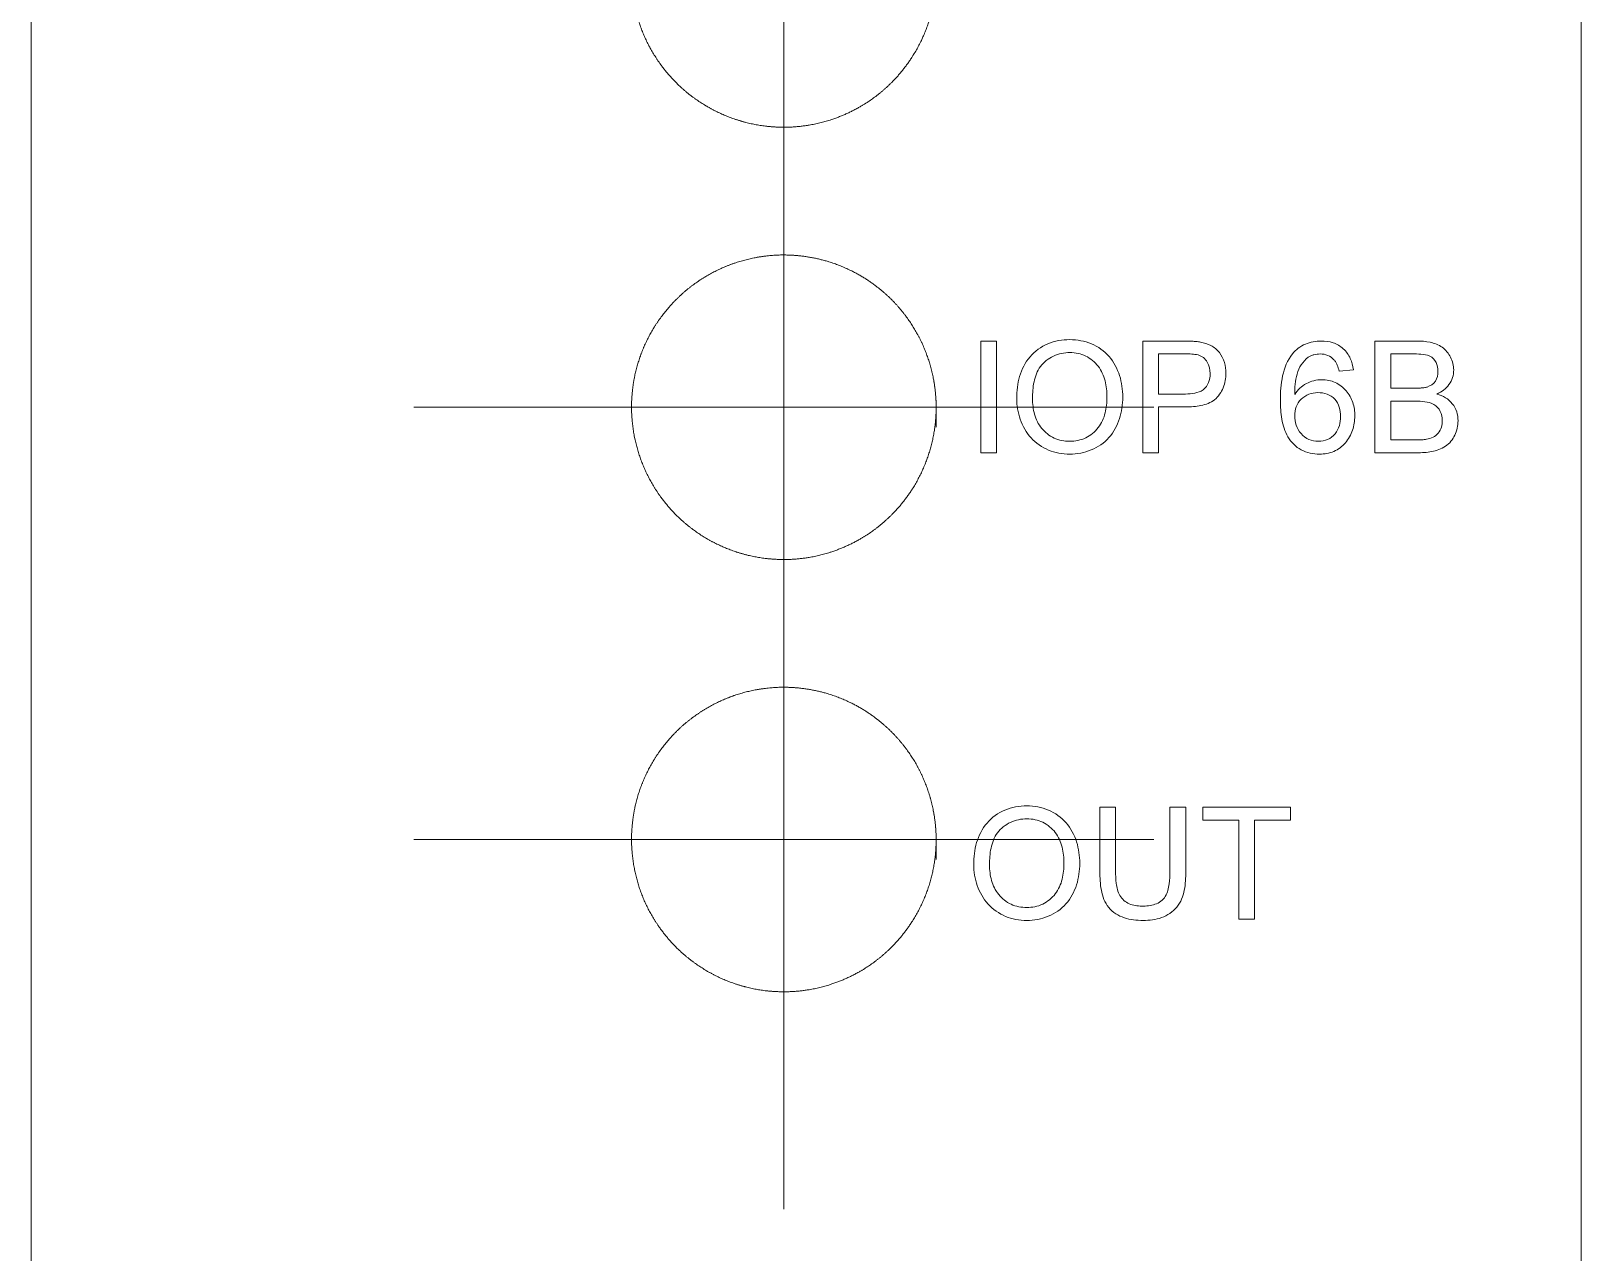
# Model space of a CAD drawing. Header units: millimetres. Extents: x 0 to 210, y 0 to 297.
# Drawn here: x 79.91 to 97.72, y 122.27 to 136.3 of the extents above; entities that cross this region are included whole.
import ezdxf

# ---------------------------------------------------------------- set-up
doc = ezdxf.new("R2010")
doc.units = ezdxf.units.MM

# ---------------------------------------------------------------- blocks, each defined once
blk = doc.blocks.new('SW_CENTERMARKSYMBOL_0')
at = {"color": 0, "linetype": 'Continuous', "lineweight": 0}
for p, q in [((0, 2.5), (0, 4.25)), ((0, 0), (0, 2.5)), ((-2.5, 0), (-4.25, 0)), ((0, 0), (-2.5, 0)), ((0, 0), (0, -2.5)), ((0, 0), (2.5, 0)), ((2.5, 0), (4.25, 0)), ((0, -2.5), (0, -4.25))]:
    blk.add_line(p, q, dxfattribs=at)
blk = doc.blocks.new('SW_CENTERMARKSYMBOL_1')
at = {"color": 0, "linetype": 'Continuous', "lineweight": 0}
for p, q in [((0, 2.5), (0, 4.25)), ((0, 0), (0, 2.5)), ((-2.5, 0), (-4.25, 0)), ((0, 0), (-2.5, 0)), ((0, 0), (0, -2.5)), ((0, 0), (2.5, 0)), ((2.5, 0), (4.25, 0)), ((0, -2.5), (0, -4.25))]:
    blk.add_line(p, q, dxfattribs=at)
blk = doc.blocks.new('SW_CENTERMARKSYMBOL_2')
at = {"color": 0, "linetype": 'Continuous', "lineweight": 0}
for p, q in [((0, 2.5), (0, 4.25)), ((0, 0), (0, 2.5)), ((-2.5, 0), (-4.25, 0)), ((0, 0), (-2.5, 0)), ((0, 0), (0, -2.5)), ((0, 0), (2.5, 0)), ((2.5, 0), (4.25, 0)), ((0, -2.5), (0, -4.25))]:
    blk.add_line(p, q, dxfattribs=at)

msp = doc.modelspace()

# ---------------------------------------------------------------- linework, layer by layer
at = {"color": 7, "linetype": 'Continuous', "lineweight": 15}
for p, q in [((79.911, 237.015), (79.911, 105.12)), ((97.721, 237.015), (97.721, 105.12)), ((90.825, 132.739), (90.825, 131.455)), ((91.006, 132.739), (90.825, 132.739)), ((91.006, 131.455), (91.006, 132.739)), ((92.686, 132.739), (92.686, 131.455)), ((93.157, 132.739), (92.686, 132.739)), ((95.353, 132.739), (95.353, 131.455)), ((95.833, 132.739), (95.353, 132.739)), ((92.867, 132.591), (93.173, 132.591)), ((92.867, 132.13), (92.867, 132.591)), ((95.534, 132.591), (95.778, 132.591)), ((95.534, 132.196), (95.534, 132.591)), ((94.941, 132.394), (95.106, 132.41)), ((95.798, 132.196), (95.534, 132.196)), ((93.176, 132.13), (92.867, 132.13)), ((92.867, 131.982), (93.181, 131.982)), ((92.867, 131.455), (92.867, 131.982)), ((95.534, 132.048), (95.817, 132.048)), ((95.534, 131.604), (95.534, 132.048)), ((90.825, 131.455), (91.006, 131.455)), ((92.686, 131.455), (92.867, 131.455)), ((95.353, 131.455), (95.835, 131.455)), ((95.838, 131.604), (95.534, 131.604)), ((92.192, 127.381), (92.192, 126.642)), ((92.373, 127.381), (92.192, 127.381)), ((92.373, 126.651), (92.373, 127.381)), ((93.179, 127.381), (92.998, 127.381)), ((92.998, 127.381), (92.998, 126.651)), ((93.179, 126.642), (93.179, 127.381)), ((94.381, 127.381), (93.377, 127.381)), ((93.377, 127.381), (93.377, 127.233)), ((94.381, 127.233), (94.381, 127.381)), ((93.377, 127.233), (93.789, 127.233)), ((93.789, 127.233), (93.789, 126.097)), ((93.97, 127.233), (94.381, 127.233)), ((93.97, 126.097), (93.97, 127.233)), ((93.789, 126.097), (93.97, 126.097))]:
    msp.add_line(p, q, dxfattribs=at)
for points, knots in [([(90.311, 136.716), (90.311, 137.062), (90.299, 137.175), (90.255, 137.397), (90.222, 137.508), (90.135, 137.72), (90.081, 137.82), (89.955, 138.01), (89.881, 138.1), (89.64, 138.343), (89.445, 138.474), (89.022, 138.65), (88.791, 138.696), (88.447, 138.697), (88.33, 138.685), (88.105, 138.64), (87.995, 138.607), (87.783, 138.519), (87.68, 138.463), (87.49, 138.336), (87.402, 138.263), (87.239, 138.1), (87.167, 138.011), (87.041, 137.821), (86.986, 137.719), (86.899, 137.508), (86.866, 137.399), (86.822, 137.176), (86.811, 137.06), (86.811, 136.72), (86.856, 136.49), (87.029, 136.07), (87.158, 135.875), (87.399, 135.632), (87.489, 135.558), (87.68, 135.43), (87.78, 135.376), (87.992, 135.288), (88.104, 135.253), (88.329, 135.208), (88.443, 135.197), (88.79, 135.196), (89.019, 135.242), (89.338, 135.375), (89.439, 135.429), (89.629, 135.556), (89.719, 135.63), (89.961, 135.873), (90.091, 136.068), (90.265, 136.488), (90.311, 136.716), (90.311, 137.062)], [-0.0625, -0.0625, 0, 0, 0.03125, 0.03125, 0.0625, 0.0625, 0.09375, 0.09375, 0.125, 0.125, 0.1875, 0.1875, 0.25, 0.25, 0.28125, 0.28125, 0.3125, 0.3125, 0.34375, 0.34375, 0.375, 0.375, 0.40625, 0.40625, 0.4375, 0.4375, 0.46875, 0.46875, 0.5, 0.5, 0.5625, 0.5625, 0.625, 0.625, 0.65625, 0.65625, 0.6875, 0.6875, 0.71875, 0.71875, 0.75, 0.75, 0.8125, 0.8125, 0.84375, 0.84375, 0.875, 0.875, 0.9375, 0.9375, 1, 1, 1.03125, 1.03125]), ([(90.311, 131.749), (90.311, 132.094), (90.299, 132.207), (90.255, 132.429), (90.222, 132.54), (90.135, 132.751), (90.082, 132.852), (89.955, 133.042), (89.882, 133.132), (89.721, 133.294), (89.633, 133.366), (89.442, 133.495), (89.339, 133.55), (89.022, 133.682), (88.791, 133.728), (88.447, 133.729), (88.33, 133.717), (88.105, 133.672), (87.995, 133.639), (87.783, 133.55), (87.68, 133.495), (87.49, 133.368), (87.402, 133.295), (87.239, 133.131), (87.167, 133.043), (87.04, 132.853), (86.986, 132.751), (86.899, 132.54), (86.866, 132.431), (86.822, 132.208), (86.811, 132.092), (86.811, 131.752), (86.856, 131.523), (87.029, 131.103), (87.158, 130.907), (87.399, 130.665), (87.489, 130.59), (87.679, 130.462), (87.78, 130.408), (87.992, 130.32), (88.104, 130.285), (88.328, 130.24), (88.443, 130.229), (88.79, 130.228), (89.019, 130.274), (89.339, 130.407), (89.439, 130.461), (89.63, 130.588), (89.72, 130.663), (89.962, 130.905), (90.091, 131.1), (90.265, 131.52), (90.311, 131.749), (90.311, 132.094)], [-0.0625, -0.0625, 0, 0, 0.03125, 0.03125, 0.0625, 0.0625, 0.09375, 0.09375, 0.125, 0.125, 0.15625, 0.15625, 0.1875, 0.1875, 0.25, 0.25, 0.28125, 0.28125, 0.3125, 0.3125, 0.34375, 0.34375, 0.375, 0.375, 0.40625, 0.40625, 0.4375, 0.4375, 0.46875, 0.46875, 0.5, 0.5, 0.5625, 0.5625, 0.625, 0.625, 0.65625, 0.65625, 0.6875, 0.6875, 0.71875, 0.71875, 0.75, 0.75, 0.8125, 0.8125, 0.84375, 0.84375, 0.875, 0.875, 0.9375, 0.9375, 1, 1, 1.03125, 1.03125]), ([(91.847, 132.756), (91.76, 132.754), (91.674, 132.742), (91.516, 132.675), (91.445, 132.622), (91.334, 132.493), (91.294, 132.415), (91.246, 132.251), (91.238, 132.166), (91.237, 132.08)], [0, 0, 0, 0, 0.25, 0.25, 0.5, 0.5, 0.75, 0.75, 1, 1, 1, 1]), ([(92.455, 132.095), (92.454, 132.179), (92.444, 132.262), (92.393, 132.422), (92.353, 132.498), (92.243, 132.625), (92.172, 132.674), (92.017, 132.741), (91.932, 132.754), (91.847, 132.756)], [0, 0, 0, 0, 0.25, 0.25, 0.5, 0.5, 0.75, 0.75, 1, 1, 1, 1]), ([(93.348, 132.727), (93.332, 132.73), (93.316, 132.732), (93.3, 132.734), (93.285, 132.736), (93.269, 132.736), (93.253, 132.737), (93.221, 132.739), (93.189, 132.739), (93.157, 132.739)], [0, 0, 0, 0, 0.0000477988, 0.0000477988, 0.0000477988, 0.0000955816, 0.0000955816, 0.0000955816, 0.0001909223, 0.0001909223, 0.0001909223, 0.0001909223]), ([(93.64, 132.37), (93.639, 132.412), (93.635, 132.454), (93.61, 132.534), (93.591, 132.573), (93.539, 132.64), (93.506, 132.668), (93.431, 132.708), (93.39, 132.719), (93.348, 132.727)], [0, 0, 0, 0, 0.25, 0.25, 0.5, 0.5, 0.75, 0.75, 1, 1, 1, 1]), ([(94.735, 132.739), (94.673, 132.738), (94.61, 132.729), (94.525, 132.692), (94.497, 132.676), (94.448, 132.639), (94.427, 132.617), (94.406, 132.594)], [0, 0, 0, 0, 0.5, 0.5, 0.75, 0.75, 1, 1, 1, 1]), ([(95.106, 132.41), (95.099, 132.455), (95.089, 132.499), (95.051, 132.582), (95.024, 132.62), (94.955, 132.681), (94.915, 132.705), (94.827, 132.734), (94.781, 132.739), (94.735, 132.739)], [0, 0, 0, 0, 0.25, 0.25, 0.5, 0.5, 0.75, 0.75, 1, 1, 1, 1]), ([(96.258, 132.407), (96.257, 132.432), (96.255, 132.457), (96.243, 132.506), (96.234, 132.53), (96.199, 132.597), (96.167, 132.638), (96.085, 132.697), (96.036, 132.715), (95.936, 132.736), (95.885, 132.739), (95.833, 132.739)], [0, 0, 0, 0, 0.125, 0.125, 0.25, 0.25, 0.5, 0.5, 0.75, 0.75, 1, 1, 1, 1]), ([(91.418, 132.078), (91.419, 132.143), (91.422, 132.207), (91.449, 132.332), (91.471, 132.394), (91.548, 132.498), (91.601, 132.538), (91.717, 132.595), (91.783, 132.606), (91.848, 132.608)], [0, 0, 0, 0, 0.25, 0.25, 0.5, 0.5, 0.75, 0.75, 1, 1, 1, 1]), ([(91.848, 132.608), (91.911, 132.606), (91.974, 132.594), (92.086, 132.54), (92.136, 132.499), (92.21, 132.399), (92.236, 132.342), (92.267, 132.221), (92.273, 132.159), (92.274, 132.097)], [0, 0, 0, 0, 0.25, 0.25, 0.5, 0.5, 0.75, 0.75, 1, 1, 1, 1]), ([(93.173, 132.591), (93.186, 132.591), (93.198, 132.591), (93.21, 132.591), (93.223, 132.591), (93.235, 132.59), (93.248, 132.59), (93.272, 132.588), (93.297, 132.586), (93.321, 132.58)], [0, 0, 0, 0, 0.0000371946, 0.0000371946, 0.0000371946, 0.0000743922, 0.0000743922, 0.0000743922, 0.0001487611, 0.0001487611, 0.0001487611, 0.0001487611]), ([(93.321, 132.58), (93.343, 132.572), (93.364, 132.563), (93.399, 132.534), (93.414, 132.516), (93.45, 132.457), (93.458, 132.411), (93.459, 132.365)], [0, 0, 0, 0, 0.25, 0.25, 0.5, 0.5, 1, 1, 1, 1]), ([(94.406, 132.594), (94.346, 132.519), (94.312, 132.43), (94.273, 132.246), (94.266, 132.151), (94.266, 132.057)], [0, 0, 0, 0, 0.5, 0.5, 1, 1, 1, 1]), ([(94.431, 132.126), (94.432, 132.204), (94.436, 132.284), (94.468, 132.398), (94.485, 132.433), (94.527, 132.5), (94.554, 132.528), (94.584, 132.553)], [0, 0, 0, 0, 0.5, 0.5, 0.75, 0.75, 1, 1, 1, 1]), ([(94.584, 132.553), (94.595, 132.559), (94.606, 132.565), (94.617, 132.57), (94.628, 132.575), (94.64, 132.579), (94.652, 132.582), (94.675, 132.588), (94.7, 132.591), (94.724, 132.591)], [0, 0, 0, 0, 0.0000368946, 0.0000368946, 0.0000368946, 0.0000739359, 0.0000739359, 0.0000739359, 0.0001475706, 0.0001475706, 0.0001475706, 0.0001475706]), ([(94.724, 132.591), (94.754, 132.591), (94.783, 132.586), (94.837, 132.564), (94.861, 132.546), (94.882, 132.525)], [0, 0, 0, 0, 0.5, 0.5, 1, 1, 1, 1]), ([(94.882, 132.525), (94.889, 132.516), (94.897, 132.506), (94.903, 132.496), (94.91, 132.486), (94.915, 132.475), (94.919, 132.463), (94.929, 132.441), (94.935, 132.417), (94.941, 132.394)], [0, 0, 0, 0, 0.0000367438, 0.0000367438, 0.0000367438, 0.0000735261, 0.0000735261, 0.0000735261, 0.0001472013, 0.0001472013, 0.0001472013, 0.0001472013]), ([(95.778, 132.591), (95.813, 132.591), (95.847, 132.591), (95.916, 132.585), (95.95, 132.581), (96.014, 132.551), (96.039, 132.524), (96.07, 132.461), (96.076, 132.426), (96.077, 132.391)], [0, 0, 0, 0, 0.25, 0.25, 0.5, 0.5, 0.75, 0.75, 1, 1, 1, 1]), ([(93.459, 132.365), (93.459, 132.33), (93.454, 132.295), (93.429, 132.23), (93.408, 132.2), (93.351, 132.158), (93.317, 132.147), (93.247, 132.133), (93.212, 132.131), (93.176, 132.13)], [0, 0, 0, 0, 0.25, 0.25, 0.5, 0.5, 0.75, 0.75, 1, 1, 1, 1]), ([(93.181, 131.982), (93.239, 131.983), (93.297, 131.986), (93.41, 132.01), (93.466, 132.03), (93.555, 132.101), (93.588, 132.151), (93.631, 132.256), (93.639, 132.313), (93.64, 132.37)], [0, 0, 0, 0, 0.25, 0.25, 0.5, 0.5, 0.75, 0.75, 1, 1, 1, 1]), ([(96.077, 132.391), (96.076, 132.352), (96.069, 132.312), (96.026, 132.246), (95.99, 132.225), (95.953, 132.211)], [0, 0, 0, 0, 0.5, 0.5, 1, 1, 1, 1]), ([(96.065, 132.13), (96.092, 132.144), (96.118, 132.158), (96.165, 132.194), (96.186, 132.216), (96.221, 132.264), (96.235, 132.291), (96.253, 132.347), (96.257, 132.377), (96.258, 132.407)], [0, 0, 0, 0, 0.25, 0.25, 0.5, 0.5, 0.75, 0.75, 1, 1, 1, 1]), ([(94.743, 132.295), (94.712, 132.294), (94.681, 132.291), (94.621, 132.276), (94.592, 132.265), (94.538, 132.236), (94.513, 132.218), (94.467, 132.176), (94.449, 132.151), (94.431, 132.126)], [0, 0, 0, 0, 0.25, 0.25, 0.5, 0.5, 0.75, 0.75, 1, 1, 1, 1]), ([(95.122, 131.878), (95.121, 131.931), (95.115, 131.982), (95.083, 132.082), (95.057, 132.128), (94.987, 132.207), (94.944, 132.24), (94.849, 132.285), (94.796, 132.294), (94.743, 132.295)], [0, 0, 0, 0, 0.25, 0.25, 0.5, 0.5, 0.75, 0.75, 1, 1, 1, 1]), ([(95.953, 132.211), (95.94, 132.208), (95.928, 132.205), (95.915, 132.203), (95.902, 132.201), (95.889, 132.2), (95.876, 132.199), (95.85, 132.197), (95.824, 132.196), (95.798, 132.196)], [0, 0, 0, 0, 0.0000390577, 0.0000390577, 0.0000390577, 0.0000779648, 0.0000779648, 0.0000779648, 0.0001554307, 0.0001554307, 0.0001554307, 0.0001554307]), ([(91.237, 132.08), (91.238, 131.998), (91.25, 131.918), (91.305, 131.762), (91.345, 131.689), (91.457, 131.566), (91.526, 131.518), (91.679, 131.454), (91.762, 131.44), (91.846, 131.439)], [0, 0, 0, 0, 0.25, 0.25, 0.5, 0.5, 0.75, 0.75, 1, 1, 1, 1]), ([(91.845, 131.587), (91.784, 131.589), (91.722, 131.599), (91.611, 131.65), (91.563, 131.689), (91.485, 131.783), (91.457, 131.839), (91.425, 131.956), (91.419, 132.017), (91.418, 132.078)], [0, 0, 0, 0, 0.25, 0.25, 0.5, 0.5, 0.75, 0.75, 1, 1, 1, 1]), ([(92.274, 132.097), (92.273, 132.034), (92.268, 131.973), (92.238, 131.853), (92.212, 131.795), (92.136, 131.695), (92.086, 131.654), (91.972, 131.599), (91.909, 131.589), (91.845, 131.587)], [0, 0, 0, 0, 0.25, 0.25, 0.5, 0.5, 0.75, 0.75, 1, 1, 1, 1]), ([(91.846, 131.439), (91.931, 131.441), (92.014, 131.455), (92.17, 131.52), (92.242, 131.567), (92.352, 131.693), (92.392, 131.769), (92.443, 131.927), (92.454, 132.011), (92.455, 132.095)], [0, 0, 0, 0, 0.25, 0.25, 0.5, 0.5, 0.75, 0.75, 1, 1, 1, 1]), ([(94.266, 132.057), (94.267, 131.984), (94.271, 131.913), (94.295, 131.771), (94.315, 131.701), (94.389, 131.575), (94.443, 131.523), (94.538, 131.472), (94.573, 131.459), (94.644, 131.442), (94.68, 131.44), (94.716, 131.439)], [0, 0, 0, 0, 0.25, 0.25, 0.5, 0.5, 0.75, 0.75, 0.875, 0.875, 1, 1, 1, 1]), ([(94.431, 131.882), (94.432, 131.916), (94.435, 131.951), (94.46, 132.016), (94.48, 132.046), (94.53, 132.095), (94.56, 132.115), (94.626, 132.141), (94.662, 132.146), (94.697, 132.147)], [0, 0, 0, 0, 0.25, 0.25, 0.5, 0.5, 0.75, 0.75, 1, 1, 1, 1]), ([(94.697, 132.147), (94.733, 132.146), (94.768, 132.142), (94.836, 132.117), (94.866, 132.097), (94.915, 132.045), (94.932, 132.012), (94.954, 131.945), (94.957, 131.909), (94.958, 131.873)], [0, 0, 0, 0, 0.25, 0.25, 0.5, 0.5, 0.75, 0.75, 1, 1, 1, 1]), ([(95.817, 132.048), (95.853, 132.048), (95.89, 132.047), (95.963, 132.037), (95.999, 132.029), (96.062, 131.992), (96.087, 131.964), (96.12, 131.899), (96.125, 131.862), (96.126, 131.826)], [0, 0, 0, 0, 0.25, 0.25, 0.5, 0.5, 0.75, 0.75, 1, 1, 1, 1]), ([(96.308, 131.823), (96.307, 131.858), (96.303, 131.893), (96.281, 131.96), (96.264, 131.991), (96.22, 132.046), (96.193, 132.07), (96.133, 132.107), (96.099, 132.12), (96.065, 132.13)], [0, 0, 0, 0, 0.25, 0.25, 0.5, 0.5, 0.75, 0.75, 1, 1, 1, 1]), ([(94.704, 131.587), (94.666, 131.588), (94.628, 131.594), (94.559, 131.623), (94.529, 131.647), (94.48, 131.703), (94.462, 131.737), (94.437, 131.807), (94.432, 131.844), (94.431, 131.882)], [0, 0, 0, 0, 0.25, 0.25, 0.5, 0.5, 0.75, 0.75, 1, 1, 1, 1]), ([(94.958, 131.873), (94.957, 131.837), (94.954, 131.802), (94.934, 131.733), (94.917, 131.7), (94.871, 131.645), (94.842, 131.622), (94.777, 131.593), (94.74, 131.588), (94.704, 131.587)], [0, 0, 0, 0, 0.25, 0.25, 0.5, 0.5, 0.75, 0.75, 1, 1, 1, 1]), ([(94.716, 131.439), (94.773, 131.44), (94.829, 131.449), (94.931, 131.494), (94.978, 131.527), (95.05, 131.612), (95.077, 131.662), (95.114, 131.767), (95.12, 131.823), (95.122, 131.878)], [0, 0, 0, 0, 0.25, 0.25, 0.5, 0.5, 0.75, 0.75, 1, 1, 1, 1]), ([(95.835, 131.455), (95.892, 131.456), (95.949, 131.458), (96.061, 131.479), (96.116, 131.498), (96.211, 131.562), (96.246, 131.608), (96.283, 131.684), (96.293, 131.711), (96.305, 131.767), (96.307, 131.795), (96.308, 131.823)], [0, 0, 0, 0, 0.25, 0.25, 0.5, 0.5, 0.75, 0.75, 0.875, 0.875, 1, 1, 1, 1]), ([(96.126, 131.826), (96.126, 131.8), (96.124, 131.775), (96.108, 131.726), (96.096, 131.702), (96.064, 131.662), (96.044, 131.645), (95.998, 131.622), (95.973, 131.615), (95.947, 131.61)], [0, 0, 0, 0, 0.25, 0.25, 0.5, 0.5, 0.75, 0.75, 1, 1, 1, 1]), ([(95.947, 131.61), (95.938, 131.608), (95.929, 131.607), (95.92, 131.606), (95.911, 131.605), (95.902, 131.605), (95.893, 131.605), (95.874, 131.604), (95.856, 131.604), (95.838, 131.604)], [0, 0, 0, 0, 0.0000275601, 0.0000275601, 0.0000275601, 0.0000551253, 0.0000551253, 0.0000551253, 0.000110113, 0.000110113, 0.000110113, 0.000110113]), ([(90.311, 126.781), (90.311, 127.125), (90.299, 127.238), (90.255, 127.461), (90.222, 127.571), (90.135, 127.783), (90.082, 127.883), (89.956, 128.073), (89.882, 128.163), (89.721, 128.325), (89.633, 128.398), (89.442, 128.527), (89.34, 128.582), (89.023, 128.714), (88.791, 128.76), (88.447, 128.761), (88.33, 128.749), (88.104, 128.704), (87.995, 128.671), (87.782, 128.582), (87.68, 128.527), (87.49, 128.399), (87.401, 128.327), (87.238, 128.163), (87.166, 128.074), (87.04, 127.885), (86.986, 127.783), (86.899, 127.571), (86.866, 127.463), (86.822, 127.239), (86.811, 127.124), (86.811, 126.784), (86.856, 126.555), (87.028, 126.135), (87.158, 125.94), (87.399, 125.697), (87.488, 125.623), (87.679, 125.495), (87.779, 125.44), (87.991, 125.352), (88.103, 125.317), (88.328, 125.272), (88.443, 125.261), (88.79, 125.26), (89.019, 125.306), (89.339, 125.439), (89.44, 125.493), (89.63, 125.621), (89.72, 125.695), (89.962, 125.938), (90.091, 126.133), (90.265, 126.552), (90.311, 126.781), (90.311, 127.125)], [-0.0625, -0.0625, 0, 0, 0.03125, 0.03125, 0.0625, 0.0625, 0.09375, 0.09375, 0.125, 0.125, 0.15625, 0.15625, 0.1875, 0.1875, 0.25, 0.25, 0.28125, 0.28125, 0.3125, 0.3125, 0.34375, 0.34375, 0.375, 0.375, 0.40625, 0.40625, 0.4375, 0.4375, 0.46875, 0.46875, 0.5, 0.5, 0.5625, 0.5625, 0.625, 0.625, 0.65625, 0.65625, 0.6875, 0.6875, 0.71875, 0.71875, 0.75, 0.75, 0.8125, 0.8125, 0.84375, 0.84375, 0.875, 0.875, 0.9375, 0.9375, 1, 1, 1.03125, 1.03125]), ([(91.353, 127.398), (91.266, 127.396), (91.18, 127.383), (91.022, 127.316), (90.951, 127.263), (90.84, 127.134), (90.8, 127.056), (90.752, 126.893), (90.744, 126.807), (90.743, 126.722)], [0, 0, 0, 0, 0.25, 0.25, 0.5, 0.5, 0.75, 0.75, 1, 1, 1, 1]), ([(91.961, 126.737), (91.96, 126.821), (91.95, 126.903), (91.899, 127.063), (91.86, 127.139), (91.749, 127.266), (91.678, 127.316), (91.523, 127.382), (91.438, 127.396), (91.353, 127.398)], [0, 0, 0, 0, 0.25, 0.25, 0.5, 0.5, 0.75, 0.75, 1, 1, 1, 1]), ([(90.924, 126.72), (90.925, 126.784), (90.928, 126.848), (90.955, 126.974), (90.977, 127.036), (91.054, 127.14), (91.107, 127.18), (91.223, 127.236), (91.289, 127.248), (91.354, 127.249)], [0, 0, 0, 0, 0.25, 0.25, 0.5, 0.5, 0.75, 0.75, 1, 1, 1, 1]), ([(91.354, 127.249), (91.417, 127.248), (91.48, 127.236), (91.592, 127.181), (91.643, 127.141), (91.717, 127.041), (91.742, 126.983), (91.773, 126.863), (91.78, 126.8), (91.78, 126.738)], [0, 0, 0, 0, 0.25, 0.25, 0.5, 0.5, 0.75, 0.75, 1, 1, 1, 1]), ([(90.743, 126.722), (90.744, 126.639), (90.756, 126.559), (90.811, 126.404), (90.851, 126.331), (90.963, 126.208), (91.032, 126.159), (91.185, 126.095), (91.268, 126.082), (91.352, 126.08)], [0, 0, 0, 0, 0.25, 0.25, 0.5, 0.5, 0.75, 0.75, 1, 1, 1, 1]), ([(91.351, 126.229), (91.29, 126.23), (91.228, 126.24), (91.117, 126.292), (91.069, 126.331), (90.991, 126.425), (90.963, 126.481), (90.931, 126.598), (90.925, 126.659), (90.924, 126.72)], [0, 0, 0, 0, 0.25, 0.25, 0.5, 0.5, 0.75, 0.75, 1, 1, 1, 1]), ([(91.78, 126.738), (91.779, 126.676), (91.774, 126.615), (91.744, 126.495), (91.718, 126.436), (91.642, 126.337), (91.592, 126.296), (91.478, 126.24), (91.415, 126.23), (91.351, 126.229)], [0, 0, 0, 0, 0.25, 0.25, 0.5, 0.5, 0.75, 0.75, 1, 1, 1, 1]), ([(91.352, 126.08), (91.437, 126.082), (91.52, 126.096), (91.676, 126.161), (91.748, 126.209), (91.858, 126.335), (91.899, 126.41), (91.95, 126.569), (91.96, 126.653), (91.961, 126.737)], [0, 0, 0, 0, 0.25, 0.25, 0.5, 0.5, 0.75, 0.75, 1, 1, 1, 1]), ([(92.192, 126.642), (92.192, 126.57), (92.196, 126.498), (92.223, 126.356), (92.248, 126.285), (92.339, 126.174), (92.404, 126.134), (92.543, 126.088), (92.615, 126.081), (92.689, 126.08)], [0, 0, 0, 0, 0.25, 0.25, 0.5, 0.5, 0.75, 0.75, 1, 1, 1, 1]), ([(92.674, 126.245), (92.625, 126.246), (92.575, 126.252), (92.486, 126.292), (92.447, 126.325), (92.396, 126.409), (92.386, 126.458), (92.374, 126.554), (92.373, 126.602), (92.373, 126.651)], [0, 0, 0, 0, 0.25, 0.25, 0.5, 0.5, 0.75, 0.75, 1, 1, 1, 1]), ([(92.998, 126.651), (92.998, 126.6), (92.996, 126.55), (92.981, 126.45), (92.97, 126.4), (92.918, 126.313), (92.873, 126.282), (92.777, 126.25), (92.726, 126.246), (92.674, 126.245)], [0, 0, 0, 0, 0.25, 0.25, 0.5, 0.5, 0.75, 0.75, 1, 1, 1, 1]), ([(92.689, 126.08), (92.761, 126.081), (92.833, 126.089), (92.97, 126.137), (93.031, 126.179), (93.123, 126.289), (93.149, 126.359), (93.176, 126.499), (93.179, 126.571), (93.179, 126.642)], [0, 0, 0, 0, 0.25, 0.25, 0.5, 0.5, 0.75, 0.75, 1, 1, 1, 1])]:
    msp.add_open_spline(points, degree=3, knots=knots, dxfattribs=at)

# ---------------------------------------------------------------- block references
at = {"color": 7, "linetype": 'Continuous', "lineweight": 0}
for name, p in [('SW_CENTERMARKSYMBOL_2', (88.561, 136.947)), ('SW_CENTERMARKSYMBOL_1', (88.561, 131.979)), ('SW_CENTERMARKSYMBOL_0', (88.561, 127.011))]:
    msp.add_blockref(name, p, dxfattribs=at)

doc.saveas('drawing.dxf')
